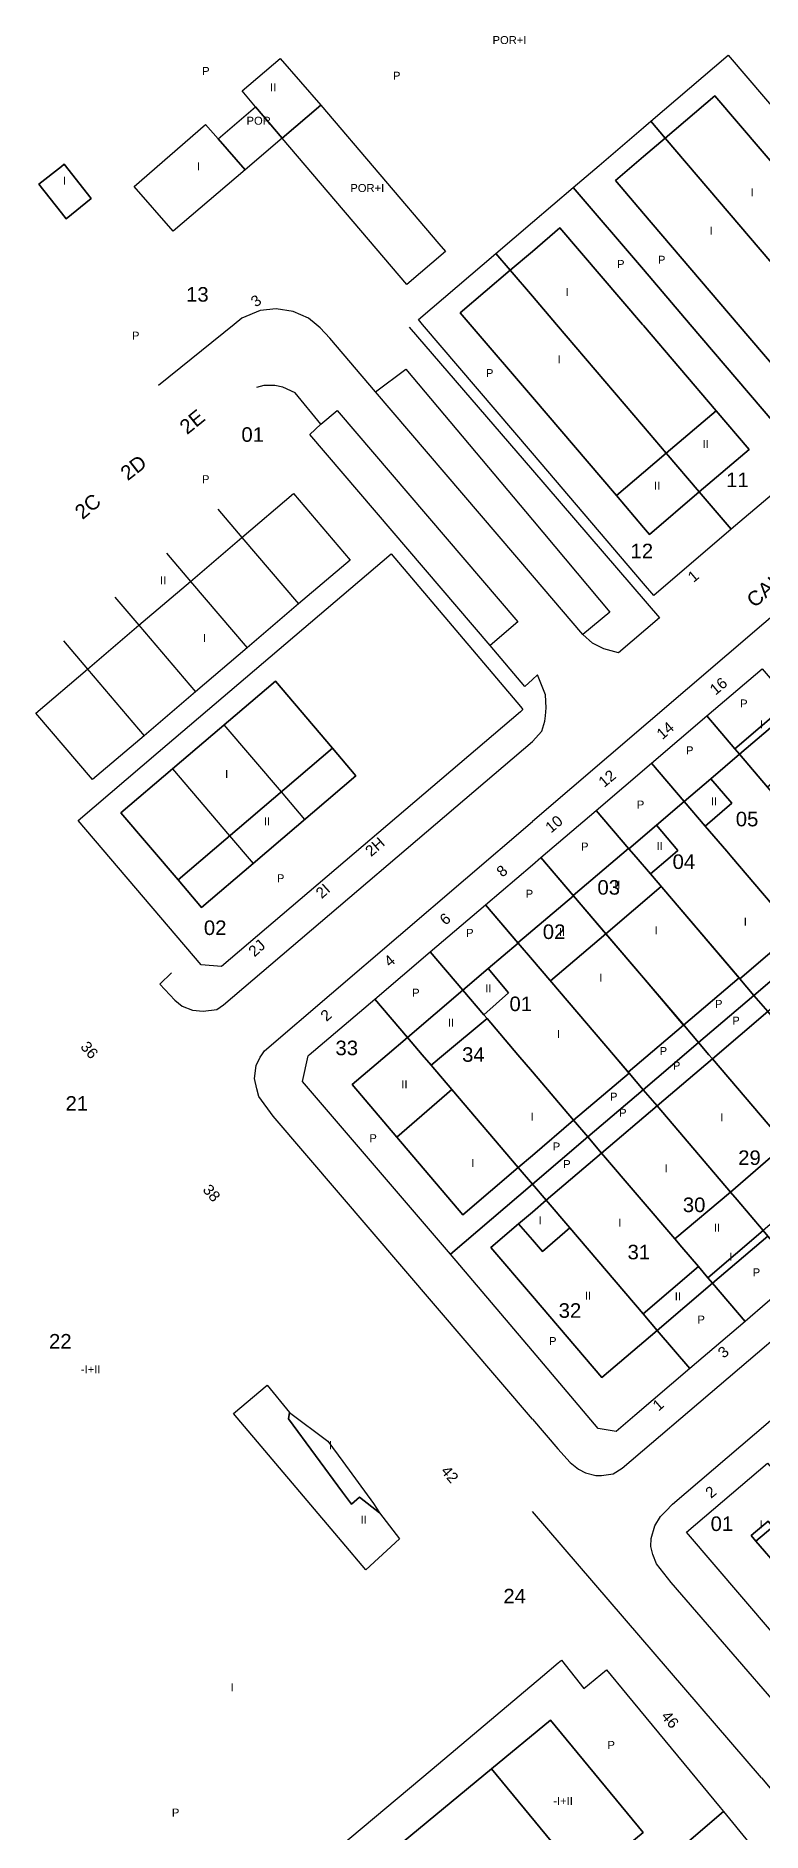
# Model space of a CAD drawing. Header units: millimetres. Extents: x 2440 to 3220, y 1839 to 2413.
# Drawn here: x 2439.7 to 2539.5, y 2163.7 to 2410.6 of the extents above; entities that cross this region are included whole.
import ezdxf
from ezdxf.enums import TextEntityAlignment as Align

# ---------------------------------------------------------------- set-up
doc = ezdxf.new("R2010")
doc.units = ezdxf.units.MM
for name, color, linetype in [('140200', 6, 'Continuous'), ('145201', 1, 'Continuous'), ('160132', 8, 'Continuous'), ('167201', 3, 'Continuous'), ('189300', 8, 'Continuous'), ('BORDILLO', 8, 'Continuous'), ('PG-AA', 8, 'Continuous'), ('PG-LI', 4, 'Continuous'), ('PG-LP', 6, 'Continuous'), ('TXT_CALLE', 7, 'Continuous'), ('TXT_NUM_POLICIA', 7, 'Continuous')]:
    doc.layers.add(name, color=color, linetype=linetype)
doc.styles.add('Arial', font='Arial Regular.ttf')
doc.styles.get("Standard").update_dxf_attribs({"font": 'ARIAL.TTF'})

msp = doc.modelspace()

# ---------------------------------------------------------------- linework, layer by layer
at = {"layer": '140200'}
for points in [[(2526.22, 2396.59), (2524.24, 2398.91), (2534.9, 2407.99), (2549.99, 2390.31), (2566.48, 2370.98), (2567.27, 2370.06), (2556.62, 2360.98), (2553.33, 2364.83), (2552.22, 2366.13), (2548.98, 2369.93), (2548.08, 2370.98), (2526.22, 2396.59), (2526.22, 2396.59)], [(2523.23, 2378.53), (2513.59, 2389.83), (2517.13, 2392.85), (2523.23, 2398.05), (2524.24, 2398.91), (2526.22, 2396.59), (2548.08, 2370.98), (2548.98, 2369.93), (2552.22, 2366.13), (2553.33, 2364.83), (2556.62, 2360.98), (2545.95, 2351.89), (2529.67, 2370.98), (2523.23, 2378.53), (2523.23, 2378.53)], [(2504.91, 2378.43), (2502.93, 2380.75), (2507.96, 2385.03), (2513.59, 2389.83), (2523.23, 2378.53), (2529.67, 2370.98), (2545.95, 2351.89), (2535.3, 2342.82), (2530.91, 2347.96), (2526.36, 2353.29), (2523.23, 2356.96), (2511.27, 2370.98), (2507.96, 2374.86), (2504.91, 2378.43), (2504.91, 2378.43)], [(2492.88, 2370.98), (2492.29, 2371.67), (2502.93, 2380.75), (2504.91, 2378.43), (2507.96, 2374.86), (2511.27, 2370.98), (2523.23, 2356.96), (2526.36, 2353.29), (2530.91, 2347.96), (2535.3, 2342.82), (2524.64, 2333.74), (2523.23, 2335.39), (2507.96, 2353.3), (2492.88, 2370.98), (2492.88, 2370.98)], [(2506.67, 2318.04), (2506.32, 2317.74), (2465.22, 2282.72), (2462.43, 2282.95), (2445.52, 2302.78), (2456.53, 2312.17), (2488.54, 2339.45), (2506.32, 2318.45), (2506.67, 2318.04), (2506.67, 2318.04)], [(2535.8, 2312.66), (2531.95, 2317.17), (2539.56, 2323.65), (2543.41, 2319.14), (2544.06, 2318.37), (2544.94, 2317.33), (2546.18, 2315.88), (2547.95, 2313.8), (2548.13, 2313.59), (2549.89, 2311.52), (2555.35, 2305.13), (2559.3, 2300.5), (2561.25, 2298.21), (2560.71, 2297.75), (2555.35, 2293.18), (2553.64, 2291.72), (2551.69, 2294.01), (2548.5, 2297.75), (2542.29, 2305.04), (2540.31, 2307.37), (2536.45, 2311.89), (2535.8, 2312.66), (2535.8, 2312.66)], [(2528.85, 2305.41), (2524.35, 2310.68), (2531.95, 2317.17), (2535.8, 2312.66), (2536.45, 2311.89), (2540.31, 2307.37), (2542.29, 2305.04), (2548.5, 2297.75), (2551.69, 2294.01), (2553.64, 2291.72), (2546.03, 2285.24), (2544.08, 2287.53), (2535.38, 2297.75), (2534.69, 2298.56), (2531.74, 2302.02), (2528.85, 2305.41), (2528.85, 2305.41)], [(2521.23, 2298.92), (2516.74, 2304.19), (2524.35, 2310.68), (2528.85, 2305.41), (2531.74, 2302.02), (2534.69, 2298.56), (2535.38, 2297.75), (2544.08, 2287.53), (2546.03, 2285.24), (2538.42, 2278.75), (2536.47, 2281.04), (2527.07, 2292.07), (2524.19, 2295.45), (2522.23, 2297.75), (2521.23, 2298.92), (2521.23, 2298.92)], [(2513.62, 2292.43), (2509.13, 2297.7), (2516.74, 2304.19), (2521.23, 2298.92), (2522.23, 2297.75), (2524.19, 2295.45), (2527.07, 2292.07), (2536.47, 2281.04), (2538.42, 2278.75), (2530.81, 2272.26), (2528.86, 2274.55), (2523.23, 2281.16), (2513.62, 2292.43), (2513.62, 2292.43)], [(2506.01, 2285.95), (2501.52, 2291.22), (2507.96, 2296.7), (2509.13, 2297.7), (2513.62, 2292.43), (2523.23, 2281.16), (2528.86, 2274.55), (2530.81, 2272.26), (2528.84, 2270.58), (2523.2, 2265.78), (2521.25, 2268.07), (2519.11, 2270.58), (2507.96, 2283.66), (2506.01, 2285.95), (2506.01, 2285.95)], [(2498.4, 2279.46), (2493.91, 2284.73), (2501.52, 2291.22), (2506.01, 2285.95), (2507.96, 2283.66), (2519.11, 2270.58), (2521.25, 2268.07), (2523.2, 2265.78), (2515.59, 2259.29), (2513.64, 2261.58), (2507.96, 2268.25), (2505.97, 2270.58), (2501.73, 2275.56), (2501.27, 2276.1), (2498.4, 2279.46), (2498.4, 2279.46)], [(2490.79, 2272.97), (2486.3, 2278.24), (2493.91, 2284.73), (2498.4, 2279.46), (2501.27, 2276.1), (2501.73, 2275.56), (2505.97, 2270.58), (2507.96, 2268.25), (2513.64, 2261.58), (2515.59, 2259.29), (2507.98, 2252.81), (2507.96, 2252.79), (2506.03, 2255.09), (2496.89, 2265.81), (2494.03, 2269.16), (2492.82, 2270.58), (2490.79, 2272.97), (2490.79, 2272.97)], [(2560.01, 2253.42), (2555.56, 2258.64), (2555.35, 2258.89), (2552.32, 2262.44), (2545.38, 2270.58), (2540.32, 2276.52), (2538.42, 2278.75), (2546.03, 2285.24), (2547.93, 2283.01), (2555.35, 2274.31), (2558.53, 2270.58), (2559.04, 2269.98), (2559.93, 2268.93), (2563.17, 2265.13), (2567.6, 2259.91), (2560.01, 2253.42), (2560.01, 2253.42)], [(2496.69, 2243.19), (2476.35, 2266.91), (2477.15, 2270.45), (2477.3, 2270.58), (2486.3, 2278.24), (2490.79, 2272.97), (2492.82, 2270.58), (2494.03, 2269.16), (2496.89, 2265.81), (2506.03, 2255.09), (2507.96, 2252.79), (2496.69, 2243.19), (2496.69, 2243.19)], [(2552.41, 2246.92), (2547.95, 2252.16), (2547.31, 2252.92), (2544.71, 2255.96), (2543.73, 2257.11), (2542.76, 2258.24), (2532.71, 2270.03), (2532.24, 2270.58), (2530.81, 2272.26), (2538.42, 2278.75), (2540.32, 2276.52), (2545.38, 2270.58), (2552.32, 2262.44), (2555.35, 2258.89), (2555.56, 2258.64), (2560.01, 2253.42), (2552.41, 2246.92), (2552.41, 2246.92)], [(2544.81, 2240.42), (2540.34, 2245.67), (2539.69, 2246.43), (2536.12, 2250.63), (2535.21, 2251.7), (2525.11, 2263.55), (2523.2, 2265.78), (2528.84, 2270.58), (2530.81, 2272.26), (2532.24, 2270.58), (2532.71, 2270.03), (2542.76, 2258.24), (2543.73, 2257.11), (2544.71, 2255.96), (2547.31, 2252.92), (2547.95, 2252.16), (2552.41, 2246.92), (2544.81, 2240.42), (2544.81, 2240.42)], [(2537.21, 2233.93), (2532.73, 2239.18), (2532.08, 2239.94), (2530.79, 2241.46), (2528.5, 2244.14), (2527.54, 2245.27), (2517.49, 2257.06), (2515.59, 2259.29), (2523.2, 2265.78), (2525.11, 2263.55), (2535.21, 2251.7), (2536.12, 2250.63), (2539.69, 2246.43), (2540.34, 2245.67), (2544.81, 2240.42), (2540.3, 2236.57), (2537.21, 2233.93), (2537.21, 2233.93)], [(2529.6, 2227.44), (2525.13, 2232.7), (2523.19, 2234.98), (2513.1, 2246.81), (2509.88, 2250.58), (2507.98, 2252.81), (2515.59, 2259.29), (2517.49, 2257.06), (2527.54, 2245.27), (2528.5, 2244.14), (2530.79, 2241.46), (2532.08, 2239.94), (2532.73, 2239.18), (2537.21, 2233.93), (2529.6, 2227.44), (2529.6, 2227.44)], [(2519.5, 2218.81), (2516.99, 2219.23), (2507.96, 2229.89), (2496.69, 2243.19), (2507.96, 2252.79), (2507.98, 2252.81), (2509.88, 2250.58), (2513.1, 2246.81), (2523.19, 2234.98), (2525.13, 2232.7), (2529.6, 2227.44), (2522.04, 2220.98), (2519.5, 2218.81), (2519.5, 2218.81)], [(2552.76, 2177.28), (2544.62, 2186.84), (2529.16, 2204.98), (2540.28, 2214.46), (2544.26, 2209.78), (2544.91, 2209.02), (2548.17, 2205.19), (2561.93, 2189.05), (2563.89, 2186.76), (2552.76, 2177.28), (2552.76, 2177.28)], [(2465.89, 2148.6), (2481.46, 2161.69), (2494.2, 2172.4), (2509.36, 2185.15), (2511.53, 2186.98), (2511.99, 2187.36), (2515.04, 2183.46), (2518.15, 2186.04), (2520.94, 2182.65), (2529.64, 2172.11), (2533.78, 2167.1), (2534.22, 2166.56), (2483.25, 2122.89), (2482.49, 2122.1), (2482.21, 2121.81), (2465.54, 2147.78), (2465.31, 2148.1), (2465.89, 2148.6), (2465.89, 2148.6)], [(2483.25, 2122.89), (2534.22, 2166.56), (2537.74, 2162.3)]]:
    msp.add_lwpolyline(points, dxfattribs=at)
at = {"layer": '160132'}
for p, q in [((2464.73, 2345.57), (2468.03, 2341.7)), ((2468.03, 2341.7), (2475.82, 2332.56)), ((2457.65, 2339.53), (2460.95, 2335.66)), ((2450.58, 2333.5), (2453.88, 2329.63)), ((2460.95, 2335.66), (2468.74, 2326.52)), ((2453.88, 2329.63), (2461.67, 2320.49)), ((2443.5, 2327.47), (2446.8, 2323.6)), ((2446.8, 2323.6), (2454.59, 2314.45)), ((2465.57, 2315.93), (2473.41, 2306.72)), ((2458.48, 2309.89), (2466.33, 2300.68)), ((2473.41, 2306.72), (2476.65, 2302.92)), ((2466.33, 2300.68), (2469.57, 2296.87))]:
    msp.add_line(p, q, dxfattribs=at)
at = {"layer": '167201'}
msp.add_line((2456.74, 2280.28), (2458.36, 2281.87), dxfattribs=at)
for points in [[(2486.39, 2361.72), (2490.56, 2364.83), (2507.96, 2344.12)], [(2502.16, 2326.83), (2477.39, 2355.85), (2478.9, 2357.26)], [(2507.96, 2344.12), (2518.62, 2331.45), (2514.89, 2328.34)]]:
    msp.add_lwpolyline(points, dxfattribs=at)
at = {"layer": 'BORDILLO'}
for p, q in [((2491.02, 2370.59), (2507.96, 2350.93)), ((2507.96, 2336.46), (2486.39, 2361.72)), ((2514.89, 2328.34), (2507.96, 2336.46)), ((2458.36, 2281.87), (2456.74, 2280.28)), ((2539.48, 2171.18), (2507.96, 2207.81))]:
    msp.add_line(p, q, dxfattribs=at)
for points in [[(2486.39, 2361.72), (2480.1, 2369.12), (2478.81, 2370.52), (2478.25, 2370.98), (2477.19, 2371.85), (2475.09, 2372.76), (2472.74, 2373.14), (2470.55, 2372.91), (2468.04, 2371.85), (2466.96, 2370.98), (2456.56, 2362.58)], [(2587.82, 2370.98), (2507.96, 2302.64)], [(2478.9, 2357.26), (2475.36, 2361.58), (2473.64, 2362.35), (2472.55, 2362.6), (2471.05, 2362.6), (2470.04, 2362.33)], [(2478.9, 2357.26), (2481.15, 2359.14), (2505.98, 2330.09), (2502.16, 2326.83)], [(2507.96, 2350.93), (2525.43, 2330.66), (2519.81, 2325.83)], [(2550.29, 2171.18), (2527.06, 2198.05), (2525.02, 2200.6), (2524.52, 2201.87), (2524.23, 2202.98), (2524.3, 2204.09), (2524.82, 2205.84), (2525.58, 2207.12), (2526.3, 2207.87), (2527.24, 2208.79), (2599.6, 2270.58), (2677.08, 2336.75), (2678.11, 2337.31), (2679.53, 2337.91), (2681.22, 2338.14), (2682.75, 2338.05), (2684.36, 2337.51), (2685.02, 2337.03), (2687.61, 2334.82), (2686.28, 2333.14), (2707.36, 2315.18), (2736.55, 2290.3)], [(2507.96, 2322.16), (2506.95, 2321.22), (2502.16, 2326.83)], [(2519.81, 2325.83), (2517.8, 2326.41), (2516.25, 2327.18), (2514.89, 2328.34)], [(2507.96, 2313.66), (2509.25, 2315.09), (2509.66, 2316.47), (2509.75, 2317.18), (2509.86, 2318.26), (2509.75, 2320.05), (2508.68, 2322.84), (2507.96, 2322.16)], [(2456.74, 2280.28), (2458.79, 2278.09), (2459.84, 2277.25), (2461.26, 2276.7), (2462.69, 2276.6), (2464.57, 2276.8), (2465.5, 2277.43), (2507.96, 2313.66)], [(2507.96, 2220.51), (2472.33, 2262.16), (2470.37, 2264.85), (2470.08, 2265.89), (2469.78, 2267.34), (2469.99, 2269.1), (2470.53, 2270.25), (2470.76, 2270.58), (2471.16, 2271.14), (2507.96, 2302.64)], [(2507.96, 2220.51), (2511.45, 2216.43), (2513.16, 2214.54), (2514.29, 2213.62), (2515.27, 2213.1), (2516.67, 2212.76), (2517.46, 2212.76), (2519.09, 2212.98), (2520.3, 2213.75), (2586.96, 2270.58)], [(2539.48, 2171.18), (2562.75, 2143.35), (2565.01, 2140.23), (2565.53, 2138.64), (2565.69, 2137.09), (2564.99, 2134.33), (2563.13, 2132.1), (2562.63, 2132.56), (2561.11, 2132.15)]]:
    msp.add_lwpolyline(points, dxfattribs=at)
at = {"layer": 'PG-LI'}
for points in [[(2468.06, 2403.08), (2473.31, 2407.56), (2478.88, 2401.12), (2473.58, 2396.6), (2469.92, 2400.9), (2468.06, 2403.08), (2468.06, 2403.08)], [(2524.24, 2398.91), (2534.9, 2407.99), (2549.99, 2390.31), (2566.48, 2370.98), (2567.27, 2370.06), (2556.62, 2360.98), (2553.33, 2364.83), (2556.67, 2367.68), (2555.56, 2368.98), (2557.91, 2370.98), (2559.07, 2371.97), (2533.07, 2402.43), (2526.22, 2396.59), (2524.24, 2398.91), (2524.24, 2398.91)], [(2464.77, 2396.52), (2469.92, 2400.9), (2473.58, 2396.6), (2468.48, 2392.26), (2464.77, 2396.52), (2464.77, 2396.52)], [(2473.58, 2396.6), (2478.88, 2401.12), (2495.12, 2382.06), (2496.02, 2381.01), (2490.72, 2376.49), (2473.58, 2396.6), (2473.58, 2396.6)], [(2526.22, 2396.59), (2533.07, 2402.43), (2559.07, 2371.97), (2557.91, 2370.98), (2555.56, 2368.98), (2553.85, 2370.98), (2552.32, 2372.78), (2550.21, 2370.98), (2548.98, 2369.93), (2548.08, 2370.98), (2526.22, 2396.59), (2526.22, 2396.59)], [(2468.48, 2392.26), (2458.57, 2383.81), (2453.22, 2389.94), (2463.05, 2398.49), (2464.77, 2396.52), (2468.48, 2392.26), (2468.48, 2392.26)], [(2513.59, 2389.83), (2517.13, 2392.85), (2523.23, 2398.05), (2524.24, 2398.91), (2526.22, 2396.59), (2523.23, 2394.05), (2519.37, 2390.76), (2523.23, 2386.24), (2536.25, 2370.98), (2545.37, 2360.29), (2548.93, 2363.33), (2550.04, 2362.03), (2553.33, 2364.83), (2556.62, 2360.98), (2545.95, 2351.89), (2529.67, 2370.98), (2523.23, 2378.53), (2513.59, 2389.83), (2513.59, 2389.83)], [(2548.93, 2363.33), (2545.37, 2360.29), (2536.25, 2370.98), (2523.23, 2386.24), (2519.37, 2390.76), (2523.23, 2394.05), (2526.22, 2396.59), (2548.08, 2370.98), (2548.98, 2369.93), (2545.69, 2367.12), (2548.93, 2363.33), (2548.93, 2363.33)], [(2443.23, 2392.72), (2443.58, 2393), (2447.33, 2388.28), (2443.86, 2385.52), (2443.23, 2386.31), (2440.11, 2390.25), (2443.23, 2392.72), (2443.23, 2392.72)], [(2443.23, 2392.72), (2440.11, 2390.25), (2443.23, 2386.31), (2443.86, 2385.52), (2447.33, 2388.28), (2443.58, 2393), (2443.23, 2392.72), (2443.23, 2392.72)], [(2502.93, 2380.75), (2507.96, 2385.03), (2513.59, 2389.83), (2523.23, 2378.53), (2529.67, 2370.98), (2545.95, 2351.89), (2535.3, 2342.82), (2530.91, 2347.96), (2537.76, 2353.8), (2533.22, 2359.12), (2523.23, 2370.83), (2523.1, 2370.98), (2511.76, 2384.27), (2507.96, 2381.03), (2504.91, 2378.43), (2502.93, 2380.75), (2502.93, 2380.75)], [(2504.91, 2378.43), (2507.96, 2381.03), (2511.76, 2384.27), (2523.1, 2370.98), (2523.23, 2370.83), (2533.22, 2359.12), (2526.36, 2353.29), (2523.23, 2356.96), (2511.27, 2370.98), (2507.96, 2374.86), (2504.91, 2378.43), (2504.91, 2378.43)], [(2492.29, 2371.67), (2502.93, 2380.75), (2504.91, 2378.43), (2498.06, 2372.59), (2499.43, 2370.98), (2507.96, 2360.99), (2519.51, 2347.45), (2523.23, 2343.09), (2524.06, 2342.12), (2530.91, 2347.96), (2535.3, 2342.82), (2524.64, 2333.74), (2523.23, 2335.39), (2507.96, 2353.3), (2492.88, 2370.98), (2492.29, 2371.67), (2492.29, 2371.67)], [(2498.06, 2372.59), (2504.91, 2378.43), (2507.96, 2374.86), (2511.27, 2370.98), (2523.23, 2356.96), (2526.36, 2353.29), (2523.23, 2350.62), (2519.51, 2347.45), (2507.96, 2360.99), (2499.43, 2370.98), (2498.06, 2372.59), (2498.06, 2372.59)], [(2526.36, 2353.29), (2533.22, 2359.12), (2537.76, 2353.8), (2530.91, 2347.96), (2526.36, 2353.29), (2526.36, 2353.29)], [(2519.51, 2347.45), (2523.23, 2350.62), (2526.36, 2353.29), (2530.91, 2347.96), (2524.06, 2342.12), (2523.23, 2343.09), (2519.51, 2347.45), (2519.51, 2347.45)], [(2439.72, 2317.56), (2446.8, 2323.6), (2453.88, 2329.63), (2460.95, 2335.66), (2468.03, 2341.7), (2475.11, 2347.73), (2482.9, 2338.59), (2475.82, 2332.56), (2468.74, 2326.52), (2461.67, 2320.49), (2454.59, 2314.45), (2447.51, 2308.41), (2439.72, 2317.56), (2439.72, 2317.56)], [(2506.67, 2318.04), (2506.32, 2317.74), (2465.22, 2282.72), (2462.43, 2282.95), (2445.52, 2302.78), (2456.53, 2312.17), (2488.54, 2339.45), (2506.32, 2318.45), (2506.67, 2318.04), (2506.67, 2318.04)], [(2531.95, 2317.17), (2539.56, 2323.65), (2543.41, 2319.14), (2535.8, 2312.66), (2531.95, 2317.17), (2531.95, 2317.17)], [(2480.47, 2312.74), (2472.63, 2321.95), (2458.48, 2309.89), (2451.41, 2303.85), (2459.26, 2294.65), (2462.5, 2290.84), (2469.57, 2296.87), (2483.71, 2308.94), (2480.47, 2312.74), (2480.47, 2312.74)], [(2459.26, 2294.65), (2451.41, 2303.85), (2458.48, 2309.89), (2472.63, 2321.95), (2480.47, 2312.74), (2459.26, 2294.65), (2459.26, 2294.65)], [(2535.8, 2312.66), (2543.41, 2319.14), (2544.06, 2318.37), (2536.45, 2311.89), (2535.8, 2312.66), (2535.8, 2312.66)], [(2524.35, 2310.68), (2531.95, 2317.17), (2535.8, 2312.66), (2536.45, 2311.89), (2532.48, 2308.5), (2528.85, 2305.41), (2524.35, 2310.68), (2524.35, 2310.68)], [(2536.45, 2311.89), (2544.06, 2318.37), (2544.94, 2317.33), (2546.18, 2315.88), (2547.95, 2313.8), (2540.31, 2307.37), (2536.45, 2311.89), (2536.45, 2311.89)], [(2480.47, 2312.74), (2483.71, 2308.94), (2469.57, 2296.87), (2462.5, 2290.84), (2459.26, 2294.65), (2480.47, 2312.74), (2480.47, 2312.74)], [(2531.74, 2302.02), (2535.37, 2305.17), (2532.48, 2308.5), (2536.45, 2311.89), (2540.31, 2307.37), (2542.29, 2305.04), (2548.5, 2297.75), (2551.69, 2294.01), (2544.08, 2287.53), (2535.38, 2297.75), (2534.69, 2298.56), (2531.74, 2302.02), (2531.74, 2302.02)], [(2516.74, 2304.19), (2524.35, 2310.68), (2528.85, 2305.41), (2525.04, 2302.16), (2521.23, 2298.92), (2516.74, 2304.19), (2516.74, 2304.19)], [(2528.85, 2305.41), (2532.48, 2308.5), (2535.37, 2305.17), (2531.74, 2302.02), (2528.85, 2305.41), (2528.85, 2305.41)], [(2513.59, 2292.46), (2509.13, 2297.7), (2516.74, 2304.19), (2521.2, 2298.95), (2513.59, 2292.46), (2513.59, 2292.46)], [(2524.19, 2295.45), (2526.91, 2297.75), (2527.98, 2298.66), (2525.04, 2302.16), (2528.85, 2305.41), (2531.74, 2302.02), (2534.69, 2298.56), (2535.38, 2297.75), (2544.08, 2287.53), (2536.47, 2281.04), (2527.07, 2292.07), (2524.19, 2295.45), (2524.19, 2295.45)], [(2521.23, 2298.92), (2525.04, 2302.16), (2527.98, 2298.66), (2526.91, 2297.75), (2524.19, 2295.45), (2522.23, 2297.75), (2521.23, 2298.92), (2521.23, 2298.92)], [(2518.07, 2287.21), (2513.62, 2292.43), (2513.59, 2292.46), (2521.2, 2298.95), (2521.23, 2298.92), (2522.23, 2297.75), (2524.19, 2295.45), (2525.68, 2293.7), (2518.07, 2287.21), (2518.07, 2287.21)], [(2505.98, 2285.98), (2501.52, 2291.22), (2507.96, 2296.7), (2509.13, 2297.7), (2513.62, 2292.43), (2505.98, 2285.98), (2505.98, 2285.98)], [(2510.45, 2280.73), (2507.96, 2283.66), (2506.01, 2285.95), (2505.98, 2285.98), (2513.62, 2292.43), (2518.07, 2287.2), (2510.45, 2280.73), (2510.45, 2280.73)], [(2528.76, 2274.66), (2523.23, 2281.16), (2518.07, 2287.21), (2525.68, 2293.7), (2527.07, 2292.07), (2536.37, 2281.15), (2528.76, 2274.66), (2528.76, 2274.66)], [(2493.91, 2284.73), (2501.52, 2291.22), (2506.01, 2285.95), (2501.89, 2282.43), (2498.4, 2279.46), (2493.91, 2284.73), (2493.91, 2284.73)], [(2521.15, 2268.18), (2519.11, 2270.58), (2510.45, 2280.73), (2518.07, 2287.2), (2523.23, 2281.16), (2528.76, 2274.66), (2521.15, 2268.18), (2521.15, 2268.18)], [(2536.47, 2281.04), (2544.08, 2287.53), (2546.03, 2285.24), (2538.42, 2278.75), (2536.47, 2281.04), (2536.47, 2281.04)], [(2486.3, 2278.24), (2493.91, 2284.73), (2498.4, 2279.46), (2490.79, 2272.97), (2486.3, 2278.24), (2486.3, 2278.24)], [(2501.27, 2276.1), (2504.7, 2279.11), (2501.89, 2282.43), (2506.01, 2285.95), (2507.96, 2283.66), (2519.11, 2270.58), (2521.25, 2268.07), (2513.64, 2261.58), (2507.96, 2268.25), (2505.97, 2270.58), (2501.73, 2275.56), (2501.27, 2276.1), (2501.27, 2276.1)], [(2540.32, 2276.52), (2538.42, 2278.75), (2546.03, 2285.24), (2547.93, 2283.01), (2540.32, 2276.52), (2540.32, 2276.52)], [(2498.4, 2279.46), (2501.89, 2282.43), (2504.7, 2279.11), (2501.27, 2276.1), (2498.4, 2279.46), (2498.4, 2279.46)], [(2490.79, 2272.97), (2498.4, 2279.46), (2501.27, 2276.1), (2501.73, 2275.56), (2495.74, 2270.58), (2494.03, 2269.16), (2492.82, 2270.58), (2490.79, 2272.97), (2490.79, 2272.97)], [(2536.37, 2281.15), (2536.47, 2281.04), (2538.42, 2278.75), (2530.81, 2272.26), (2528.86, 2274.55), (2528.76, 2274.66), (2536.37, 2281.15), (2536.37, 2281.15)], [(2496.69, 2243.19), (2476.35, 2266.91), (2477.15, 2270.45), (2477.3, 2270.58), (2486.3, 2278.24), (2490.79, 2272.97), (2487.98, 2270.58), (2483.18, 2266.49), (2489.34, 2259.26), (2498.42, 2248.6), (2506.03, 2255.09), (2507.96, 2252.79), (2496.69, 2243.19), (2496.69, 2243.19)], [(2532.71, 2270.03), (2532.24, 2270.58), (2530.81, 2272.26), (2538.42, 2278.75), (2540.32, 2276.52), (2532.71, 2270.03), (2532.71, 2270.03)], [(2494.03, 2269.16), (2495.74, 2270.58), (2501.73, 2275.56), (2505.97, 2270.58), (2507.96, 2268.25), (2513.64, 2261.58), (2507.96, 2256.74), (2506.03, 2255.09), (2496.89, 2265.81), (2494.03, 2269.16), (2494.03, 2269.16)], [(2528.76, 2274.66), (2528.86, 2274.55), (2530.81, 2272.26), (2528.84, 2270.58), (2523.2, 2265.78), (2521.25, 2268.07), (2521.15, 2268.18), (2528.76, 2274.66), (2528.76, 2274.66)], [(2544.58, 2256.11), (2543.73, 2257.11), (2542.76, 2258.24), (2532.71, 2270.03), (2540.32, 2276.52), (2545.38, 2270.58), (2552.19, 2262.59), (2544.58, 2256.11), (2544.58, 2256.11)], [(2489.34, 2259.26), (2483.18, 2266.49), (2487.98, 2270.58), (2490.79, 2272.97), (2492.82, 2270.58), (2494.03, 2269.16), (2496.89, 2265.81), (2489.34, 2259.26), (2489.34, 2259.26)], [(2523.2, 2265.78), (2528.84, 2270.58), (2530.81, 2272.26), (2532.24, 2270.58), (2532.71, 2270.03), (2525.11, 2263.55), (2523.2, 2265.78), (2523.2, 2265.78)], [(2525.11, 2263.55), (2532.71, 2270.03), (2542.76, 2258.24), (2535.21, 2251.7), (2525.11, 2263.55), (2525.11, 2263.55)], [(2513.64, 2261.58), (2521.25, 2268.07), (2523.2, 2265.78), (2515.59, 2259.29), (2513.64, 2261.58), (2513.64, 2261.58)], [(2489.34, 2259.26), (2496.89, 2265.81), (2506.03, 2255.09), (2498.42, 2248.6), (2489.34, 2259.26), (2489.34, 2259.26)], [(2515.59, 2259.29), (2523.2, 2265.78), (2525.11, 2263.55), (2517.49, 2257.06), (2515.59, 2259.29), (2515.59, 2259.29)], [(2517.49, 2257.06), (2525.11, 2263.55), (2535.21, 2251.7), (2527.54, 2245.27), (2517.49, 2257.06), (2517.49, 2257.06)], [(2506.03, 2255.09), (2507.96, 2256.74), (2513.64, 2261.58), (2515.59, 2259.29), (2507.98, 2252.81), (2507.96, 2252.79), (2506.03, 2255.09), (2506.03, 2255.09)], [(2507.98, 2252.81), (2515.59, 2259.29), (2517.49, 2257.06), (2509.88, 2250.58), (2507.98, 2252.81), (2507.98, 2252.81)], [(2509.88, 2250.58), (2517.49, 2257.06), (2527.54, 2245.27), (2528.5, 2244.14), (2530.79, 2241.46), (2523.19, 2234.98), (2513.1, 2246.81), (2509.88, 2250.58), (2509.88, 2250.58)], [(2535.21, 2251.7), (2542.76, 2258.24), (2543.73, 2257.11), (2544.71, 2255.96), (2547.31, 2252.92), (2539.69, 2246.43), (2536.12, 2250.63), (2535.21, 2251.7), (2535.21, 2251.7)], [(2519.5, 2218.81), (2516.99, 2219.23), (2507.96, 2229.89), (2496.69, 2243.19), (2507.96, 2252.79), (2507.98, 2252.81), (2509.88, 2250.58), (2507.96, 2248.94), (2506.08, 2247.34), (2502.27, 2244.09), (2507.96, 2237.41), (2517.51, 2226.2), (2525.13, 2232.7), (2529.6, 2227.44), (2522.04, 2220.98), (2519.5, 2218.81), (2519.5, 2218.81)], [(2506.08, 2247.34), (2507.96, 2248.94), (2509.88, 2250.58), (2513.1, 2246.81), (2509.34, 2243.55), (2507.96, 2245.15), (2506.08, 2247.34), (2506.08, 2247.34)], [(2527.54, 2245.27), (2535.21, 2251.7), (2536.12, 2250.63), (2539.69, 2246.43), (2532.08, 2239.94), (2530.79, 2241.46), (2528.5, 2244.14), (2527.54, 2245.27), (2527.54, 2245.27)], [(2502.27, 2244.09), (2506.08, 2247.34), (2507.96, 2245.15), (2509.34, 2243.55), (2513.1, 2246.81), (2523.19, 2234.98), (2525.13, 2232.7), (2517.51, 2226.2), (2507.96, 2237.41), (2502.27, 2244.09), (2502.27, 2244.09)], [(2532.08, 2239.94), (2539.69, 2246.43), (2540.34, 2245.67), (2532.73, 2239.18), (2532.08, 2239.94), (2532.08, 2239.94)], [(2537.21, 2233.93), (2532.73, 2239.18), (2540.34, 2245.67), (2544.81, 2240.42), (2540.3, 2236.57), (2537.21, 2233.93), (2537.21, 2233.93)], [(2523.19, 2234.98), (2530.79, 2241.46), (2532.08, 2239.94), (2532.73, 2239.18), (2525.13, 2232.7), (2523.19, 2234.98), (2523.19, 2234.98)], [(2529.6, 2227.44), (2525.13, 2232.7), (2532.73, 2239.18), (2537.21, 2233.93), (2529.6, 2227.44), (2529.6, 2227.44)], [(2466.89, 2221.28), (2471.51, 2225.19), (2474.57, 2221.41), (2474.46, 2220.56), (2481.87, 2210.48), (2483.08, 2208.83), (2484.21, 2209.76), (2486.97, 2207.64), (2489.72, 2204.06), (2485.08, 2199.79), (2481.81, 2203.65), (2466.89, 2221.28), (2466.89, 2221.28)], [(2486.97, 2207.64), (2484.21, 2209.76), (2483.08, 2208.83), (2481.87, 2210.48), (2474.46, 2220.56), (2474.57, 2221.41), (2479.86, 2217.47), (2481.9, 2214.69), (2486.11, 2208.91), (2486.97, 2207.64), (2486.97, 2207.64)], [(2552.76, 2177.28), (2544.62, 2186.84), (2529.16, 2204.98), (2540.28, 2214.46), (2544.26, 2209.78), (2544.91, 2209.02), (2542.54, 2207), (2541.03, 2205.71), (2540.39, 2206.46), (2538.06, 2204.48), (2538.7, 2203.73), (2541.93, 2199.95), (2555.76, 2183.78), (2561.93, 2189.05), (2563.89, 2186.76), (2552.76, 2177.28), (2552.76, 2177.28)], [(2538.7, 2203.73), (2538.06, 2204.48), (2540.39, 2206.46), (2541.03, 2205.71), (2538.7, 2203.73), (2538.7, 2203.73)], [(2538.7, 2203.73), (2541.03, 2205.71), (2542.54, 2207), (2545.76, 2203.18), (2541.93, 2199.95), (2538.7, 2203.73), (2538.7, 2203.73)], [(2465.89, 2148.6), (2481.46, 2161.69), (2494.2, 2172.4), (2509.36, 2185.15), (2511.53, 2186.98), (2511.99, 2187.36), (2515.04, 2183.46), (2518.15, 2186.04), (2520.94, 2182.65), (2529.64, 2172.11), (2533.78, 2167.1), (2534.22, 2166.56), (2483.25, 2122.89), (2482.49, 2122.1), (2482.21, 2121.81), (2465.54, 2147.78), (2465.31, 2148.1), (2465.89, 2148.6), (2465.89, 2148.6)], [(2502.35, 2172.42), (2471.47, 2146.92), (2484.2, 2131.49), (2515.09, 2157), (2523.18, 2163.68), (2510.45, 2179.1), (2502.35, 2172.42), (2502.35, 2172.42)], [(2515.09, 2157), (2502.35, 2172.42), (2510.45, 2179.1), (2523.18, 2163.68), (2515.09, 2157), (2515.09, 2157)], [(2515.09, 2157), (2484.2, 2131.49), (2471.47, 2146.92), (2502.35, 2172.42), (2515.09, 2157), (2515.09, 2157)], [(2483.25, 2122.89), (2534.22, 2166.56), (2537.74, 2162.3)]]:
    msp.add_lwpolyline(points, dxfattribs=at)
at = {"layer": 'PG-LP'}
for points in [[(2519.5, 2218.81), (2516.99, 2219.23), (2507.96, 2229.89), (2496.69, 2243.19), (2476.35, 2266.91), (2477.15, 2270.45), (2477.3, 2270.58), (2486.3, 2278.24), (2493.91, 2284.73), (2501.52, 2291.22), (2507.96, 2296.7), (2509.13, 2297.7), (2516.74, 2304.19), (2524.35, 2310.68), (2531.95, 2317.17), (2539.56, 2323.65)], [(2540.3, 2236.57), (2537.21, 2233.93), (2529.6, 2227.44), (2522.04, 2220.98), (2519.5, 2218.81), (2519.5, 2218.81)], [(2544.62, 2186.84), (2529.16, 2204.98), (2540.28, 2214.46)]]:
    msp.add_lwpolyline(points, dxfattribs=at)

# ---------------------------------------------------------------- texts
at = {"layer": '145201'}
for s, p in [('13', (2461.91, 2373.52)), ('01', (2469.52, 2354.25)), ('11', (2536.16, 2348.02)), ('12', (2523.01, 2338.24)), ('05', (2537.48, 2301.39)), ('04', (2528.79, 2295.53)), ('03', (2518.46, 2292)), ('02', (2464.36, 2286.45)), ('02', (2510.95, 2285.9)), ('01', (2506.37, 2275.99)), ('33', (2482.45, 2269.93)), ('34', (2499.86, 2269.02)), ('21', (2445.34, 2262.3)), ('29', (2537.81, 2254.84)), ('30', (2530.2, 2248.36)), ('31', (2522.6, 2241.87)), ('32', (2513.13, 2233.83)), ('22', (2443.07, 2229.6)), ('01', (2534.02, 2204.52)), ('24', (2505.53, 2194.57))]:
    msp.add_text(s, height=2, dxfattribs=at).set_placement(p, align=Align.BOTTOM_CENTER)
at = {"layer": '189300'}
for s, rotation, p in [('2E', 38.99, (2462.2, 2356.37)), ('2D', 38, (2454.11, 2350.05)), ('2C', 40, (2447.87, 2344.76))]:
    msp.add_text(s, height=2, rotation=rotation, dxfattribs=at).set_placement(p, align=Align.BOTTOM_CENTER)
at = {"layer": 'PG-AA'}
for s, p in [('POR+I', (2504.82, 2409.2)), ('P', (2463.08, 2404.95)), ('P', (2489.32, 2404.3)), ('II', (2472.33, 2402.71)), ('POR', (2470.34, 2398.11)), ('I', (2462.07, 2391.83)), ('I', (2443.66, 2389.85)), ('POR+I', (2485.27, 2388.86)), ('I', (2538.16, 2388.25)), ('I', (2532.55, 2383)), ('P', (2525.74, 2379)), ('P', (2520.12, 2378.42)), ('I', (2512.74, 2374.56)), ('P', (2453.44, 2368.57)), ('I', (2511.66, 2365.3)), ('P', (2502.1, 2363.42)), ('II', (2531.78, 2353.66)), ('P', (2463.06, 2348.83)), ('II', (2525.12, 2347.92)), ('II', (2457.21, 2334.92)), ('I', (2462.9, 2327)), ('P', (2537.04, 2318)), ('I', (2539.46, 2315.14)), ('P', (2529.6, 2311.56)), ('I', (2465.94, 2308.3)), ('P', (2522.84, 2304.1)), ('II', (2532.94, 2304.57)), ('II', (2471.48, 2301.79)), ('P', (2515.17, 2298.33)), ('II', (2525.46, 2298.42)), ('P', (2473.36, 2293.97)), ('II', (2519.64, 2293.08)), ('P', (2507.56, 2291.84)), ('I', (2537.24, 2288)), ('P', (2499.37, 2286.47)), ('II', (2512.03, 2286.6)), ('I', (2524.98, 2286.81)), ('I', (2517.37, 2280.32)), ('P', (2491.95, 2278.24)), ('II', (2501.9, 2278.84)), ('P', (2533.59, 2276.7)), ('II', (2496.77, 2274.11)), ('P', (2535.96, 2274.4)), ('I', (2511.54, 2272.58)), ('P', (2525.98, 2270.22)), ('P', (2527.8, 2268.21)), ('II', (2490.38, 2265.64)), ('P', (2519.15, 2263.95)), ('I', (2507.95, 2261.22)), ('P', (2520.4, 2261.73)), ('I', (2534, 2261.09)), ('P', (2486.07, 2258.24)), ('P', (2511.28, 2257.1)), ('I', (2499.76, 2254.82)), ('P', (2512.71, 2254.68)), ('I', (2526.35, 2254.09)), ('I', (2509.03, 2246.93)), ('I', (2520, 2246.63)), ('II', (2533.34, 2245.95)), ('I', (2535.25, 2241.95)), ('P', (2538.77, 2239.8)), ('II', (2515.62, 2236.58)), ('II', (2527.97, 2236.48)), ('P', (2531.17, 2233.31)), ('P', (2510.77, 2230.35)), ('-I+II', (2447.24, 2226.46)), ('I', (2480.2, 2216.04)), ('II', (2484.78, 2205.79)), ('I', (2539.43, 2205.15)), ('I', (2466.68, 2182.74)), ('P', (2518.8, 2174.83)), ('-I+II', (2512.19, 2167.14)), ('P', (2458.92, 2165.54))]:
    msp.add_text(s, height=1.1, dxfattribs=at).set_placement(p, align=Align.BOTTOM_CENTER)
at = {"layer": 'TXT_CALLE', "style": 'Arial'}
msp.add_text('CALLE LA FRESADORA', height=2, rotation=41.12, dxfattribs=at).set_placement((2538.51, 2331.94, 595.51))
at = {"layer": 'TXT_NUM_POLICIA', "style": 'Arial'}
for s, rotation, p in [('3', 35.63, (2470.67, 2373.26)), ('1', 40.01, (2530.85, 2335.46)), ('16', 40, (2534.32, 2320.35)), ('14', 41, (2527.01, 2314.26)), ('12', 40, (2519.01, 2307.65)), ('10', 40, (2511.7, 2301.39)), ('2H', 41, (2487.1, 2298.28)), ('8', 41.01, (2504.57, 2294.95)), ('2I', 42, (2479.96, 2292.22)), ('6', 40.01, (2496.74, 2288.34)), ('2J', 42, (2470.88, 2284.36)), ('4', 40.01, (2489.09, 2282.6)), ('2', 41.01, (2480.39, 2275.12)), ('36', 311, (2446.17, 2270.46)), ('38', 311, (2462.97, 2250.8)), ('3', 40.01, (2534.99, 2228.81)), ('1', 41.01, (2526.04, 2221.56)), ('42', 311, (2495.71, 2212.13)), ('2', 40.01, (2533.26, 2209.56)), ('46', 310, (2525.99, 2178.43))]:
    msp.add_text(s, height=1.5, rotation=rotation, dxfattribs=at).set_placement(p, align=Align.BOTTOM_CENTER)

doc.saveas('drawing.dxf')
